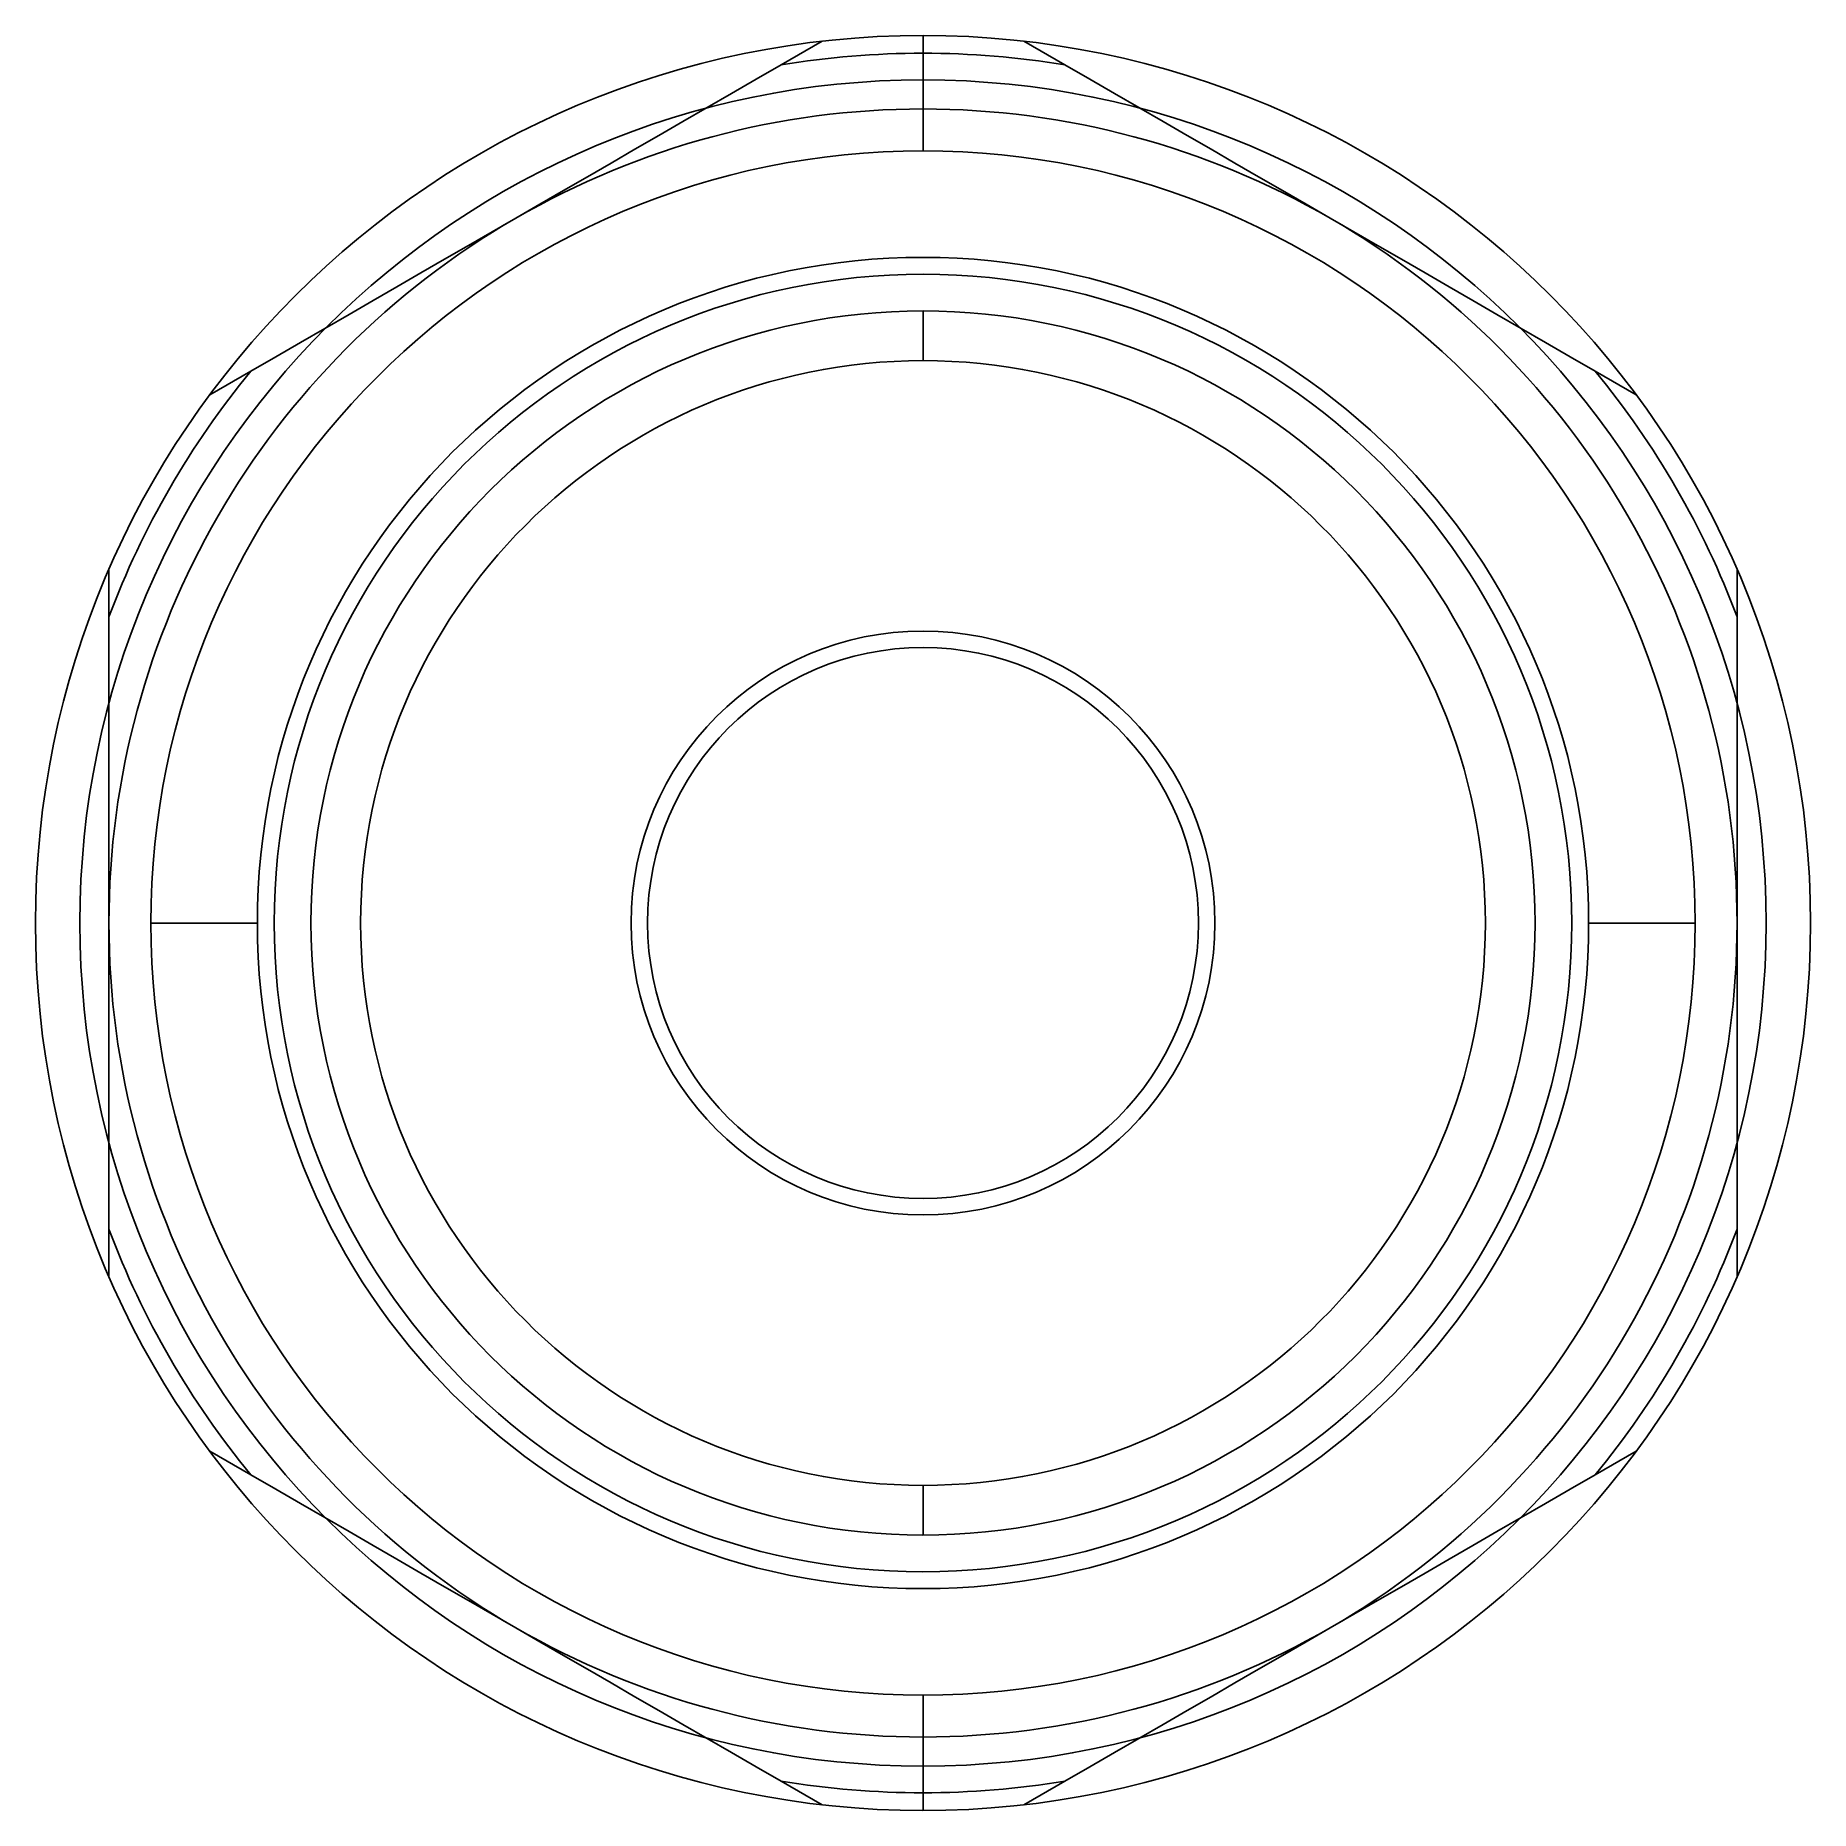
# Model space of a CAD drawing. Header units: millimetres. Extents: x -14.5 to 14.5, y -14.5 to 14.5.
import ezdxf

# ---------------------------------------------------------------- set-up
doc = ezdxf.new("R2010")
doc.units = ezdxf.units.MM
doc.layers.add('MAIN-1', color=7, linetype='Continuous')
doc.layers.add('MAIN-2', color=7, linetype='Continuous')

msp = doc.modelspace()

# ---------------------------------------------------------------- linework, layer by layer
at = {"layer": 'MAIN-1'}
for p, q in [((0, 14.21), (0, 13.3)), ((-2.317, 14.02), (-2.725, 13.784)), ((2.725, 13.784), (2.317, 14.02)), ((-2.725, 13.784), (-3.128, 13.552)), ((3.128, 13.552), (2.725, 13.784)), ((-3.128, 13.552), (-3.527, 13.321)), ((3.527, 13.321), (3.128, 13.552)), ((-3.922, 13.093), (-4.315, 12.866)), ((-3.527, 13.321), (-3.922, 13.093)), ((3.922, 13.093), (3.527, 13.321)), ((4.315, 12.866), (3.922, 13.093)), ((-4.315, 12.866), (-4.706, 12.641)), ((4.706, 12.641), (4.315, 12.866)), ((-4.706, 12.641), (-5.095, 12.416)), ((5.095, 12.416), (4.706, 12.641)), ((-5.483, 12.192), (-5.872, 11.968)), ((-5.095, 12.416), (-5.483, 12.192)), ((5.483, 12.192), (5.095, 12.416)), ((5.872, 11.968), (5.483, 12.192)), ((-5.872, 11.968), (-6.26, 11.743)), ((6.26, 11.743), (5.872, 11.968)), ((-6.26, 11.743), (-6.65, 11.518)), ((6.65, 11.518), (6.26, 11.743)), ((-6.65, 11.518), (-7.04, 11.293)), ((7.04, 11.293), (6.65, 11.518)), ((-7.428, 11.069), (-7.817, 10.845)), ((-7.04, 11.293), (-7.428, 11.069)), ((7.428, 11.069), (7.04, 11.293)), ((7.817, 10.845), (7.428, 11.069)), ((-7.817, 10.845), (-8.205, 10.62)), ((8.205, 10.62), (7.817, 10.845)), ((-8.205, 10.62), (-8.594, 10.396)), ((8.594, 10.396), (8.205, 10.62)), ((-8.985, 10.17), (-9.378, 9.943)), ((-8.594, 10.396), (-8.985, 10.17)), ((8.985, 10.17), (8.594, 10.396)), ((9.378, 9.943), (8.985, 10.17)), ((-9.378, 9.943), (-9.773, 9.715)), ((0, 9.188), (0, 10)), ((9.773, 9.715), (9.378, 9.943)), ((-9.773, 9.715), (-10.172, 9.485)), ((10.172, 9.485), (9.773, 9.715)), ((-10.172, 9.485), (-10.575, 9.252)), ((10.575, 9.252), (10.172, 9.485)), ((-10.575, 9.252), (-10.983, 9.016)), ((10.983, 9.016), (10.575, 9.252)), ((-13.3, 5.003), (-13.3, 4.533)), ((13.3, 4.533), (13.3, 5.003)), ((-13.3, 4.533), (-13.3, 4.067)), ((13.3, 4.067), (13.3, 4.533)), ((-13.3, 4.067), (-13.3, 3.606)), ((13.3, 3.606), (13.3, 4.067)), ((-13.3, 3.606), (-13.3, 3.15)), ((13.3, 3.15), (13.3, 3.606)), ((-13.3, 3.15), (-13.3, 2.696)), ((13.3, 2.696), (13.3, 3.15)), ((-13.3, 2.696), (-13.3, 2.245)), ((13.3, 2.245), (13.3, 2.696)), ((-13.3, 2.245), (-13.3, 1.796)), ((13.3, 1.796), (13.3, 2.245)), ((-13.3, 1.796), (-13.3, 1.347)), ((13.3, 1.347), (13.3, 1.796)), ((-13.3, 1.347), (-13.3, 0.899)), ((13.3, 0.899), (13.3, 1.347)), ((-13.3, 0.899), (-13.3, 0.45)), ((13.3, 0.45), (13.3, 0.899)), ((-13.3, 0.45), (-13.3, 0)), ((13.3, 0), (13.3, 0.45)), ((-13.3, 0), (-13.3, -0.45)), ((13.3, -0.45), (13.3, 0)), ((-13.3, -0.45), (-13.3, -0.899)), ((13.3, -0.899), (13.3, -0.45)), ((-13.3, -0.899), (-13.3, -1.347)), ((13.3, -1.347), (13.3, -0.899)), ((-13.3, -1.347), (-13.3, -1.796)), ((13.3, -1.796), (13.3, -1.347)), ((-13.3, -1.796), (-13.3, -2.245)), ((13.3, -2.245), (13.3, -1.796)), ((-13.3, -2.245), (-13.3, -2.696)), ((13.3, -2.696), (13.3, -2.245)), ((-13.3, -2.696), (-13.3, -3.15)), ((13.3, -3.15), (13.3, -2.696)), ((-13.3, -3.15), (-13.3, -3.606)), ((13.3, -3.606), (13.3, -3.15)), ((-13.3, -3.606), (-13.3, -4.067)), ((13.3, -4.067), (13.3, -3.606)), ((-13.3, -4.067), (-13.3, -4.533)), ((13.3, -4.533), (13.3, -4.067)), ((-13.3, -4.533), (-13.3, -5.003)), ((13.3, -5.003), (13.3, -4.533)), ((-10.983, -9.016), (-10.575, -9.252)), ((-10.575, -9.252), (-10.172, -9.485)), ((0, -10), (0, -9.188)), ((10.172, -9.485), (10.575, -9.252)), ((10.575, -9.252), (10.983, -9.016)), ((-10.172, -9.485), (-9.773, -9.715)), ((9.773, -9.715), (10.172, -9.485)), ((-9.773, -9.715), (-9.378, -9.943)), ((9.378, -9.943), (9.773, -9.715)), ((-9.378, -9.943), (-8.985, -10.17)), ((8.985, -10.17), (9.378, -9.943)), ((-8.985, -10.17), (-8.594, -10.396)), ((-8.594, -10.396), (-8.205, -10.62)), ((8.205, -10.62), (8.594, -10.396)), ((8.594, -10.396), (8.985, -10.17)), ((-8.205, -10.62), (-7.817, -10.845)), ((7.817, -10.845), (8.205, -10.62)), ((-7.817, -10.845), (-7.428, -11.069)), ((7.428, -11.069), (7.817, -10.845)), ((-7.428, -11.069), (-7.04, -11.293)), ((-7.04, -11.293), (-6.65, -11.518)), ((6.65, -11.518), (7.04, -11.293)), ((7.04, -11.293), (7.428, -11.069)), ((-6.65, -11.518), (-6.26, -11.743)), ((6.26, -11.743), (6.65, -11.518)), ((-6.26, -11.743), (-5.872, -11.968)), ((5.872, -11.968), (6.26, -11.743)), ((-5.872, -11.968), (-5.483, -12.192)), ((5.483, -12.192), (5.872, -11.968)), ((-5.483, -12.192), (-5.095, -12.416)), ((-5.095, -12.416), (-4.706, -12.641)), ((4.706, -12.641), (5.095, -12.416)), ((5.095, -12.416), (5.483, -12.192)), ((-4.706, -12.641), (-4.315, -12.866)), ((4.315, -12.866), (4.706, -12.641)), ((-4.315, -12.866), (-3.922, -13.093)), ((3.922, -13.093), (4.315, -12.866)), ((-3.922, -13.093), (-3.527, -13.321)), ((-3.527, -13.321), (-3.128, -13.552)), ((0, -13.3), (0, -14.21)), ((3.128, -13.552), (3.527, -13.321)), ((3.527, -13.321), (3.922, -13.093)), ((-3.128, -13.552), (-2.725, -13.784)), ((2.725, -13.784), (3.128, -13.552)), ((-2.725, -13.784), (-2.317, -14.02)), ((2.317, -14.02), (2.725, -13.784))]:
    msp.add_line(p, q, dxfattribs=at)
for radius, start, end in [(14.5, 90, 270), (14.21, 90, 99.3839), (14.5, 270, 90), (14.21, 80.6161, 90), (13.3, 90, 120), (13.3, 60, 90), (13.3, 120, 180), (13.3, 0, 60), (10, 90, 270), (10, 90, 270), (10, 270, 90), (10, 270, 90), (14.21, 140.6161, 159.3839), (9.188, 90, 270), (9.188, 270, 90), (14.21, 20.6161, 39.3839), (4.77, 0, 180), (4.5, 0, 180), (4.77, 180, 0), (4.5, 180, 0), (13.3, 300, 0), (13.3, 180, 240), (14.21, 200.6161, 219.3839), (14.21, 320.6161, 339.3839), (13.3, 240, 270), (13.3, 270, 300), (14.21, 260.6161, 270), (14.21, 270, 279.3839)]:
    msp.add_arc((0, 0), radius, start, end, dxfattribs=at)
at = {"layer": 'MAIN-2'}
for p, q in [((0, 14.5), (0, 12.615)), ((0, 14.5), (0, 14.5)), ((0, 14.5), (0, 14.5)), ((-2.317, 14.02), (-1.648, 14.406)), ((-1.648, 14.406), (-1.648, 14.406)), ((-1.648, 14.406), (-1.648, 14.406)), ((0, 14.21), (0, 14.21)), ((1.648, 14.406), (1.648, 14.406)), ((1.648, 14.406), (2.317, 14.02)), ((1.648, 14.406), (1.648, 14.406)), ((-2.317, 14.02), (-2.317, 14.02)), ((2.317, 14.02), (2.317, 14.02)), ((0, 13.775), (0, 13.775)), ((0, 12.615), (0, 12.615)), ((0, 10.6), (0, 10.6)), ((0, 10), (0, 10)), ((0, 10), (0, 10)), ((0, 9.188), (0, 10)), ((0, 10), (0, 9.188)), ((-11.652, 8.63), (-10.983, 9.016)), ((-10.983, 9.016), (-10.983, 9.016)), ((0, 9.188), (0, 9.188)), ((10.983, 9.016), (11.652, 8.63)), ((10.983, 9.016), (10.983, 9.016)), ((-11.652, 8.63), (-11.652, 8.63)), ((-11.652, 8.63), (-11.652, 8.63)), ((11.652, 8.63), (11.652, 8.63)), ((11.652, 8.63), (11.652, 8.63)), ((-13.3, 5.776), (-13.3, 5.776)), ((-13.3, 5.003), (-13.3, 5.776)), ((-13.3, 5.776), (-13.3, 5.776)), ((13.3, 5.776), (13.3, 5.776)), ((13.3, 5.776), (13.3, 5.003)), ((13.3, 5.776), (13.3, 5.776)), ((-13.3, 5.003), (-13.3, 5.003)), ((13.3, 5.003), (13.3, 5.003)), ((4.5, 0), (4.5, 0)), ((4.77, 0), (4.77, 0)), ((10.875, 0), (12.615, 0)), ((-12.615, 0), (-10.875, 0)), ((-4.77, 0), (-4.77, 0)), ((-4.5, 0), (-4.5, 0)), ((-13.3, -5.776), (-13.3, -5.003)), ((-13.3, -5.003), (-13.3, -5.003)), ((13.3, -5.003), (13.3, -5.776)), ((13.3, -5.003), (13.3, -5.003)), ((-13.3, -5.776), (-13.3, -5.776)), ((-13.3, -5.776), (-13.3, -5.776)), ((13.3, -5.776), (13.3, -5.776)), ((13.3, -5.776), (13.3, -5.776)), ((-11.652, -8.63), (-11.652, -8.63)), ((-10.983, -9.016), (-11.652, -8.63)), ((-11.652, -8.63), (-11.652, -8.63)), ((11.652, -8.63), (10.983, -9.016)), ((11.652, -8.63), (11.652, -8.63)), ((11.652, -8.63), (11.652, -8.63)), ((-10.983, -9.016), (-10.983, -9.016)), ((0, -10), (0, -9.188)), ((0, -9.188), (0, -9.188)), ((0, -9.188), (0, -10)), ((10.983, -9.016), (10.983, -9.016)), ((0, -10), (0, -10)), ((0, -10), (0, -10)), ((0, -10.6), (0, -10.6)), ((0, -12.615), (0, -12.615)), ((0, -12.615), (0, -14.5)), ((0, -13.775), (0, -13.775)), ((-1.648, -14.406), (-2.317, -14.02)), ((-2.317, -14.02), (-2.317, -14.02)), ((2.317, -14.02), (1.648, -14.406)), ((2.317, -14.02), (2.317, -14.02)), ((-1.648, -14.406), (-1.648, -14.406)), ((-1.648, -14.406), (-1.648, -14.406)), ((0, -14.21), (0, -14.21)), ((0, -14.5), (0, -14.5)), ((0, -14.5), (0, -14.5)), ((1.648, -14.406), (1.648, -14.406)), ((1.648, -14.406), (1.648, -14.406))]:
    msp.add_line(p, q, dxfattribs=at)
for radius, start, end in [(13.775, 90, 270), (13.775, 270, 90), (12.615, 90, 270), (12.615, 270, 90), (10.875, 0, 180), (10.6, 90, 270), (10.6, 270, 90), (10, 90, 270), (10, 270, 90), (9.188, 90, 270), (9.188, 270, 90), (10.875, 180, 0)]:
    msp.add_arc((0, 0), radius, start, end, dxfattribs=at)

doc.saveas('drawing.dxf')
